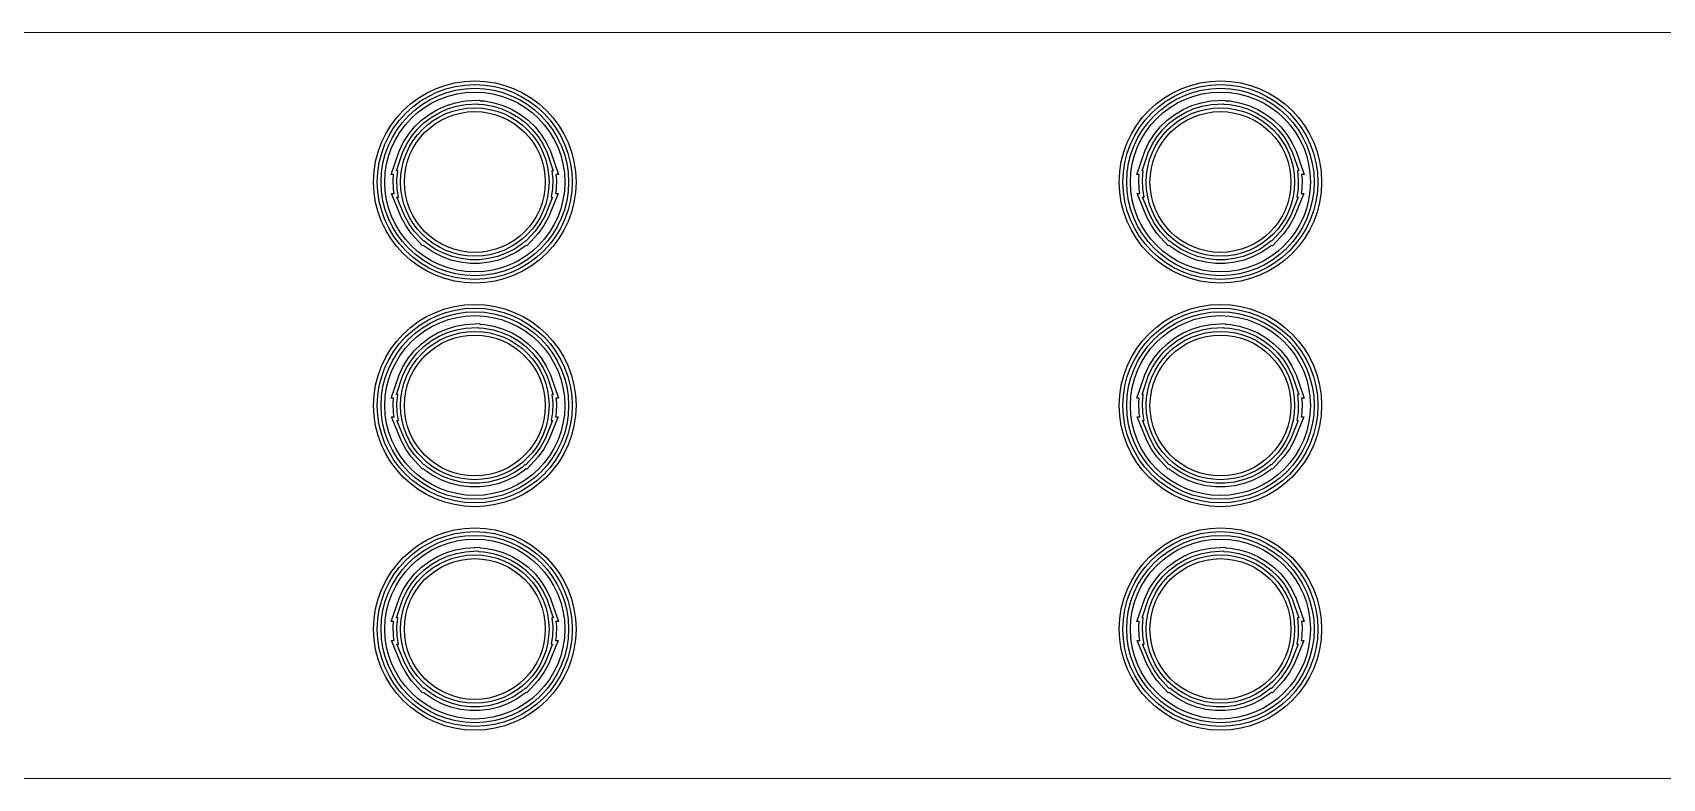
# Model space of a CAD drawing. Header units: millimetres. Extents: x -214 to 214, y -114 to 114.
# Drawn here: x -44.29 to -0.57, y 93.49 to 113.51 of the extents above; entities that cross this region are included whole.
import ezdxf

# ---------------------------------------------------------------- set-up
doc = ezdxf.new("R2010")
doc.units = ezdxf.units.MM
doc.layers.add('1', color=7, linetype='CONTINUOUS')

msp = doc.modelspace()

# ---------------------------------------------------------------- linework, layer by layer
at = {"layer": '1', "color": 0}
for p, q in [((7.573, 113.51), (-52.704, 113.497)), ((-52.427, 93.49), (7.85, 93.502))]:
    msp.add_line(p, q, dxfattribs=at)
at = {"layer": '1', "color": 1}
for p, q in [((-33.427, 111.448), (-33.189, 111.553)), ((-33.189, 111.553), (-32.94, 111.628)), ((-33.155, 111.459), (-32.917, 111.531)), ((-32.94, 111.628), (-32.685, 111.674)), ((-32.917, 111.531), (-32.673, 111.575)), ((-32.685, 111.674), (-32.303, 111.698)), ((-32.673, 111.575), (-32.342, 111.595)), ((-32.342, 111.595), (-32.332, 111.584)), ((-32.332, 111.584), (-32.18, 111.575)), ((-32.303, 111.698), (-32.286, 111.681)), ((-32.286, 111.681), (-32.168, 111.674)), ((-32.18, 111.575), (-31.936, 111.531)), ((-32.168, 111.674), (-31.913, 111.628)), ((-31.936, 111.531), (-31.698, 111.459)), ((-31.913, 111.628), (-31.664, 111.553)), ((-31.664, 111.553), (-31.426, 111.448)), ((-13.427, 111.448), (-13.189, 111.553)), ((-13.189, 111.553), (-12.94, 111.628)), ((-13.155, 111.459), (-12.917, 111.531)), ((-12.94, 111.628), (-12.685, 111.674)), ((-12.917, 111.531), (-12.673, 111.575)), ((-12.685, 111.674), (-12.303, 111.698)), ((-12.673, 111.575), (-12.342, 111.595)), ((-12.342, 111.595), (-12.332, 111.584)), ((-12.332, 111.584), (-12.18, 111.575)), ((-12.303, 111.698), (-12.286, 111.681)), ((-12.286, 111.681), (-12.168, 111.674)), ((-12.18, 111.575), (-11.936, 111.531)), ((-12.168, 111.674), (-11.913, 111.628)), ((-11.936, 111.531), (-11.698, 111.459)), ((-11.913, 111.628), (-11.664, 111.553)), ((-11.664, 111.553), (-11.426, 111.448)), ((-34.043, 110.978), (-33.857, 111.159)), ((-33.969, 110.91), (-33.792, 111.083)), ((-33.857, 111.159), (-33.651, 111.315)), ((-33.792, 111.083), (-33.595, 111.232)), ((-33.651, 111.315), (-33.427, 111.448)), ((-33.595, 111.232), (-33.381, 111.359)), ((-33.381, 111.359), (-33.155, 111.459)), ((-31.698, 111.459), (-31.472, 111.359)), ((-31.472, 111.359), (-31.258, 111.232)), ((-31.426, 111.448), (-31.202, 111.315)), ((-31.258, 111.232), (-31.061, 111.083)), ((-31.202, 111.315), (-30.996, 111.159)), ((-31.061, 111.083), (-30.884, 110.91)), ((-30.996, 111.159), (-30.81, 110.978)), ((-14.043, 110.978), (-13.857, 111.159)), ((-13.969, 110.91), (-13.792, 111.083)), ((-13.857, 111.159), (-13.651, 111.315)), ((-13.792, 111.083), (-13.595, 111.232)), ((-13.651, 111.315), (-13.427, 111.448)), ((-13.595, 111.232), (-13.381, 111.359)), ((-13.381, 111.359), (-13.155, 111.459)), ((-11.698, 111.459), (-11.472, 111.359)), ((-11.472, 111.359), (-11.258, 111.232)), ((-11.426, 111.448), (-11.202, 111.315)), ((-11.258, 111.232), (-11.061, 111.083)), ((-11.202, 111.315), (-10.996, 111.159)), ((-11.061, 111.083), (-10.884, 110.91)), ((-10.996, 111.159), (-10.81, 110.978)), ((-34.344, 110.558), (-34.206, 110.776)), ((-34.256, 110.51), (-34.125, 110.718)), ((-34.206, 110.776), (-34.043, 110.978)), ((-34.125, 110.718), (-33.969, 110.91)), ((-30.884, 110.91), (-30.728, 110.718)), ((-30.81, 110.978), (-30.647, 110.776)), ((-30.728, 110.718), (-30.597, 110.51)), ((-30.647, 110.776), (-30.509, 110.558)), ((-14.344, 110.558), (-14.206, 110.776)), ((-14.256, 110.51), (-14.125, 110.718)), ((-14.206, 110.776), (-14.043, 110.978)), ((-14.125, 110.718), (-13.969, 110.91)), ((-10.884, 110.91), (-10.728, 110.718)), ((-10.81, 110.978), (-10.647, 110.776)), ((-10.728, 110.718), (-10.597, 110.51)), ((-10.647, 110.776), (-10.509, 110.558)), ((-34.669, 109.698), (-34.456, 110.323)), ((-34.529, 109.798), (-34.364, 110.286)), ((-34.456, 110.323), (-34.344, 110.558)), ((-34.364, 110.286), (-34.256, 110.51)), ((-30.597, 110.51), (-30.489, 110.286)), ((-30.509, 110.558), (-30.397, 110.323)), ((-30.489, 110.286), (-30.324, 109.798)), ((-30.397, 110.323), (-30.184, 109.698)), ((-14.669, 109.698), (-14.456, 110.323)), ((-14.529, 109.798), (-14.364, 110.286)), ((-14.456, 110.323), (-14.344, 110.558)), ((-14.364, 110.286), (-14.256, 110.51)), ((-10.597, 110.51), (-10.489, 110.286)), ((-10.509, 110.558), (-10.397, 110.323)), ((-10.489, 110.286), (-10.324, 109.798)), ((-10.397, 110.323), (-10.184, 109.698)), ((-34.495, 109.798), (-34.529, 109.798)), ((-34.516, 109.562), (-34.495, 109.798)), ((-30.324, 109.798), (-30.358, 109.798)), ((-30.358, 109.798), (-30.337, 109.561)), ((-14.495, 109.798), (-14.529, 109.798)), ((-14.516, 109.562), (-14.495, 109.798)), ((-10.324, 109.798), (-10.358, 109.798)), ((-10.358, 109.798), (-10.337, 109.561)), ((-34.604, 109.698), (-34.669, 109.698)), ((-34.616, 109.565), (-34.604, 109.698)), ((-34.608, 109.305), (-34.616, 109.565)), ((-34.592, 109.194), (-34.608, 109.305)), ((-34.509, 109.314), (-34.516, 109.562)), ((-34.476, 109.094), (-34.509, 109.314)), ((-30.344, 109.313), (-30.377, 109.094)), ((-30.337, 109.561), (-30.344, 109.313)), ((-30.245, 109.304), (-30.261, 109.194)), ((-30.184, 109.698), (-30.249, 109.698)), ((-30.249, 109.698), (-30.237, 109.564)), ((-30.237, 109.564), (-30.245, 109.304)), ((-14.604, 109.698), (-14.669, 109.698)), ((-14.616, 109.565), (-14.604, 109.698)), ((-14.608, 109.305), (-14.616, 109.565)), ((-14.592, 109.194), (-14.608, 109.305)), ((-14.509, 109.314), (-14.516, 109.562)), ((-14.476, 109.094), (-14.509, 109.314)), ((-10.344, 109.313), (-10.377, 109.094)), ((-10.337, 109.561), (-10.344, 109.313)), ((-10.245, 109.304), (-10.261, 109.194)), ((-10.184, 109.698), (-10.249, 109.698)), ((-10.249, 109.698), (-10.237, 109.564)), ((-10.237, 109.564), (-10.245, 109.304)), ((-34.404, 108.558), (-34.662, 109.194)), ((-34.662, 109.194), (-34.592, 109.194)), ((-34.314, 108.601), (-34.514, 109.094)), ((-34.514, 109.094), (-34.476, 109.094)), ((-30.339, 109.094), (-30.539, 108.601)), ((-30.191, 109.194), (-30.449, 108.558)), ((-30.377, 109.094), (-30.339, 109.094)), ((-30.261, 109.194), (-30.191, 109.194)), ((-14.404, 108.558), (-14.662, 109.194)), ((-14.662, 109.194), (-14.592, 109.194)), ((-14.314, 108.601), (-14.514, 109.094)), ((-14.514, 109.094), (-14.476, 109.094)), ((-10.339, 109.094), (-10.539, 108.601)), ((-10.191, 109.194), (-10.449, 108.558)), ((-10.377, 109.094), (-10.339, 109.094)), ((-10.261, 109.194), (-10.191, 109.194)), ((-34.279, 108.331), (-34.404, 108.558)), ((-34.195, 108.384), (-34.314, 108.601)), ((-30.539, 108.601), (-30.66, 108.383)), ((-30.449, 108.558), (-30.575, 108.33)), ((-14.279, 108.331), (-14.404, 108.558)), ((-14.195, 108.384), (-14.314, 108.601)), ((-10.539, 108.601), (-10.66, 108.383)), ((-10.449, 108.558), (-10.575, 108.33)), ((-34.129, 108.12), (-34.279, 108.331)), ((-34.051, 108.183), (-34.195, 108.384)), ((-33.826, 107.789), (-34.129, 108.12)), ((-33.798, 107.907), (-34.051, 108.183)), ((-30.803, 108.182), (-31.055, 107.907)), ((-30.725, 108.119), (-31.027, 107.789)), ((-30.66, 108.383), (-30.803, 108.182)), ((-30.575, 108.33), (-30.725, 108.119)), ((-14.129, 108.12), (-14.279, 108.331)), ((-14.051, 108.183), (-14.195, 108.384)), ((-13.826, 107.789), (-14.129, 108.12)), ((-13.798, 107.907), (-14.051, 108.183)), ((-10.803, 108.182), (-11.055, 107.907)), ((-10.725, 108.119), (-11.027, 107.789)), ((-10.66, 108.383), (-10.803, 108.182)), ((-10.575, 108.33), (-10.725, 108.119)), ((-33.801, 107.799), (-33.826, 107.789)), ((-33.754, 107.758), (-33.801, 107.799)), ((-33.781, 107.914), (-33.798, 107.907)), ((-33.693, 107.838), (-33.781, 107.914)), ((-33.541, 107.614), (-33.754, 107.758)), ((-33.49, 107.7), (-33.693, 107.838)), ((-33.308, 107.495), (-33.541, 107.614)), ((-33.268, 107.587), (-33.49, 107.7)), ((-33.038, 107.501), (-33.268, 107.587)), ((-31.585, 107.587), (-31.815, 107.501)), ((-31.363, 107.7), (-31.585, 107.587)), ((-31.312, 107.614), (-31.545, 107.495)), ((-31.16, 107.838), (-31.363, 107.7)), ((-31.099, 107.758), (-31.312, 107.614)), ((-31.072, 107.914), (-31.16, 107.838)), ((-31.052, 107.799), (-31.099, 107.758)), ((-31.055, 107.907), (-31.072, 107.914)), ((-31.027, 107.789), (-31.052, 107.799)), ((-13.801, 107.799), (-13.826, 107.789)), ((-13.754, 107.758), (-13.801, 107.799)), ((-13.781, 107.914), (-13.798, 107.907)), ((-13.693, 107.838), (-13.781, 107.914)), ((-13.541, 107.614), (-13.754, 107.758)), ((-13.49, 107.7), (-13.693, 107.838)), ((-13.308, 107.495), (-13.541, 107.614)), ((-13.268, 107.587), (-13.49, 107.7)), ((-13.038, 107.501), (-13.268, 107.587)), ((-11.585, 107.587), (-11.815, 107.501)), ((-11.363, 107.7), (-11.585, 107.587)), ((-11.312, 107.614), (-11.545, 107.495)), ((-11.16, 107.838), (-11.363, 107.7)), ((-11.099, 107.758), (-11.312, 107.614)), ((-11.072, 107.914), (-11.16, 107.838)), ((-11.052, 107.799), (-11.099, 107.758)), ((-11.055, 107.907), (-11.072, 107.914)), ((-11.027, 107.789), (-11.052, 107.799)), ((-33.067, 107.405), (-33.308, 107.495)), ((-32.814, 107.343), (-33.067, 107.405)), ((-32.796, 107.442), (-33.038, 107.501)), ((-32.555, 107.313), (-32.814, 107.343)), ((-32.55, 107.413), (-32.796, 107.442)), ((-32.298, 107.313), (-32.555, 107.313)), ((-32.303, 107.413), (-32.55, 107.413)), ((-32.057, 107.442), (-32.303, 107.413)), ((-32.039, 107.343), (-32.298, 107.313)), ((-31.815, 107.501), (-32.057, 107.442)), ((-31.786, 107.405), (-32.039, 107.343)), ((-31.545, 107.495), (-31.786, 107.405)), ((-13.067, 107.405), (-13.308, 107.495)), ((-12.814, 107.343), (-13.067, 107.405)), ((-12.796, 107.442), (-13.038, 107.501)), ((-12.555, 107.313), (-12.814, 107.343)), ((-12.55, 107.413), (-12.796, 107.442)), ((-12.298, 107.313), (-12.555, 107.313)), ((-12.303, 107.413), (-12.55, 107.413)), ((-12.057, 107.442), (-12.303, 107.413)), ((-12.039, 107.343), (-12.298, 107.313)), ((-11.815, 107.501), (-12.057, 107.442)), ((-11.786, 107.405), (-12.039, 107.343)), ((-11.545, 107.495), (-11.786, 107.405)), ((-33.651, 105.315), (-33.427, 105.448)), ((-33.595, 105.232), (-33.381, 105.359)), ((-33.427, 105.448), (-33.189, 105.553)), ((-33.381, 105.359), (-33.155, 105.459)), ((-33.189, 105.553), (-32.94, 105.628)), ((-33.155, 105.459), (-32.917, 105.531)), ((-32.94, 105.628), (-32.685, 105.674)), ((-32.917, 105.531), (-32.673, 105.575)), ((-32.685, 105.674), (-32.302, 105.698)), ((-32.673, 105.575), (-32.341, 105.595)), ((-32.341, 105.595), (-32.33, 105.584)), ((-32.33, 105.584), (-32.18, 105.575)), ((-32.302, 105.698), (-32.285, 105.681)), ((-32.285, 105.681), (-32.168, 105.674)), ((-32.18, 105.575), (-31.936, 105.531)), ((-32.168, 105.674), (-31.913, 105.628)), ((-31.936, 105.531), (-31.698, 105.459)), ((-31.913, 105.628), (-31.664, 105.553)), ((-31.698, 105.459), (-31.472, 105.359)), ((-31.664, 105.553), (-31.426, 105.448)), ((-31.472, 105.359), (-31.258, 105.232)), ((-31.426, 105.448), (-31.202, 105.315)), ((-13.651, 105.315), (-13.427, 105.448)), ((-13.595, 105.232), (-13.381, 105.359)), ((-13.427, 105.448), (-13.189, 105.553)), ((-13.381, 105.359), (-13.155, 105.459)), ((-13.189, 105.553), (-12.94, 105.628)), ((-13.155, 105.459), (-12.917, 105.531)), ((-12.94, 105.628), (-12.685, 105.674)), ((-12.917, 105.531), (-12.673, 105.575)), ((-12.685, 105.674), (-12.303, 105.698)), ((-12.673, 105.575), (-12.342, 105.595)), ((-12.342, 105.595), (-12.332, 105.584)), ((-12.332, 105.584), (-12.18, 105.575)), ((-12.303, 105.698), (-12.286, 105.681)), ((-12.286, 105.681), (-12.168, 105.674)), ((-12.18, 105.575), (-11.936, 105.531)), ((-12.168, 105.674), (-11.913, 105.628)), ((-11.936, 105.531), (-11.698, 105.459)), ((-11.913, 105.628), (-11.664, 105.553)), ((-11.698, 105.459), (-11.472, 105.359)), ((-11.664, 105.553), (-11.426, 105.448)), ((-11.472, 105.359), (-11.258, 105.232)), ((-11.426, 105.448), (-11.202, 105.315)), ((-34.206, 104.776), (-34.043, 104.978)), ((-34.043, 104.978), (-33.857, 105.159)), ((-33.969, 104.91), (-33.792, 105.083)), ((-33.857, 105.159), (-33.651, 105.315)), ((-33.792, 105.083), (-33.595, 105.232)), ((-31.258, 105.232), (-31.061, 105.083)), ((-31.202, 105.315), (-30.996, 105.159)), ((-31.061, 105.083), (-30.884, 104.91)), ((-30.996, 105.159), (-30.81, 104.978)), ((-30.81, 104.978), (-30.647, 104.776)), ((-14.206, 104.776), (-14.043, 104.978)), ((-14.043, 104.978), (-13.857, 105.159)), ((-13.969, 104.91), (-13.792, 105.083)), ((-13.857, 105.159), (-13.651, 105.315)), ((-13.792, 105.083), (-13.595, 105.232)), ((-11.258, 105.232), (-11.061, 105.083)), ((-11.202, 105.315), (-10.996, 105.159)), ((-11.061, 105.083), (-10.884, 104.91)), ((-10.996, 105.159), (-10.81, 104.978)), ((-10.81, 104.978), (-10.647, 104.776)), ((-34.456, 104.323), (-34.344, 104.558)), ((-34.364, 104.286), (-34.256, 104.51)), ((-34.344, 104.558), (-34.206, 104.776)), ((-34.256, 104.51), (-34.125, 104.718)), ((-34.125, 104.718), (-33.969, 104.91)), ((-30.884, 104.91), (-30.728, 104.718)), ((-30.728, 104.718), (-30.597, 104.51)), ((-30.647, 104.776), (-30.509, 104.558)), ((-30.597, 104.51), (-30.489, 104.286)), ((-30.509, 104.558), (-30.397, 104.323)), ((-14.456, 104.323), (-14.344, 104.558)), ((-14.364, 104.286), (-14.256, 104.51)), ((-14.344, 104.558), (-14.206, 104.776)), ((-14.256, 104.51), (-14.125, 104.718)), ((-14.125, 104.718), (-13.969, 104.91)), ((-10.884, 104.91), (-10.728, 104.718)), ((-10.728, 104.718), (-10.597, 104.51)), ((-10.647, 104.776), (-10.509, 104.558)), ((-10.597, 104.51), (-10.489, 104.286)), ((-10.509, 104.558), (-10.397, 104.323)), ((-34.669, 103.698), (-34.456, 104.323)), ((-34.529, 103.798), (-34.364, 104.286)), ((-30.489, 104.286), (-30.324, 103.798)), ((-30.397, 104.323), (-30.184, 103.698)), ((-14.669, 103.698), (-14.456, 104.323)), ((-14.529, 103.798), (-14.364, 104.286)), ((-10.489, 104.286), (-10.324, 103.798)), ((-10.397, 104.323), (-10.184, 103.698)), ((-34.604, 103.698), (-34.669, 103.698)), ((-34.616, 103.565), (-34.604, 103.698)), ((-34.495, 103.798), (-34.529, 103.798)), ((-34.516, 103.562), (-34.495, 103.798)), ((-30.324, 103.798), (-30.358, 103.798)), ((-30.358, 103.798), (-30.337, 103.561)), ((-30.184, 103.698), (-30.249, 103.698)), ((-30.249, 103.698), (-30.237, 103.564)), ((-14.604, 103.698), (-14.669, 103.698)), ((-14.616, 103.565), (-14.604, 103.698)), ((-14.495, 103.798), (-14.529, 103.798)), ((-14.516, 103.562), (-14.495, 103.798)), ((-10.324, 103.798), (-10.358, 103.798)), ((-10.358, 103.798), (-10.337, 103.561)), ((-10.184, 103.698), (-10.249, 103.698)), ((-10.249, 103.698), (-10.237, 103.564)), ((-34.404, 102.558), (-34.662, 103.194)), ((-34.662, 103.194), (-34.592, 103.194)), ((-34.608, 103.305), (-34.616, 103.565)), ((-34.592, 103.194), (-34.608, 103.305)), ((-34.509, 103.314), (-34.516, 103.562)), ((-34.476, 103.094), (-34.509, 103.314)), ((-30.191, 103.194), (-30.449, 102.558)), ((-30.344, 103.313), (-30.377, 103.094)), ((-30.337, 103.561), (-30.344, 103.313)), ((-30.245, 103.304), (-30.261, 103.194)), ((-30.261, 103.194), (-30.191, 103.194)), ((-30.237, 103.564), (-30.245, 103.304)), ((-14.404, 102.558), (-14.662, 103.194)), ((-14.662, 103.194), (-14.592, 103.194)), ((-14.608, 103.305), (-14.616, 103.565)), ((-14.592, 103.194), (-14.608, 103.305)), ((-14.509, 103.314), (-14.516, 103.562)), ((-14.476, 103.094), (-14.509, 103.314)), ((-10.191, 103.194), (-10.449, 102.558)), ((-10.344, 103.313), (-10.377, 103.094)), ((-10.337, 103.561), (-10.344, 103.313)), ((-10.245, 103.304), (-10.261, 103.194)), ((-10.261, 103.194), (-10.191, 103.194)), ((-10.237, 103.564), (-10.245, 103.304)), ((-34.314, 102.601), (-34.514, 103.094)), ((-34.514, 103.094), (-34.476, 103.094)), ((-30.339, 103.094), (-30.539, 102.601)), ((-30.377, 103.094), (-30.339, 103.094)), ((-14.314, 102.601), (-14.514, 103.094)), ((-14.514, 103.094), (-14.476, 103.094)), ((-10.339, 103.094), (-10.539, 102.601)), ((-10.377, 103.094), (-10.339, 103.094)), ((-34.279, 102.331), (-34.404, 102.558)), ((-34.195, 102.384), (-34.314, 102.601)), ((-34.129, 102.12), (-34.279, 102.331)), ((-34.051, 102.183), (-34.195, 102.384)), ((-30.66, 102.383), (-30.803, 102.182)), ((-30.575, 102.33), (-30.725, 102.119)), ((-30.539, 102.601), (-30.66, 102.383)), ((-30.449, 102.558), (-30.575, 102.33)), ((-14.279, 102.331), (-14.404, 102.558)), ((-14.195, 102.384), (-14.314, 102.601)), ((-14.129, 102.12), (-14.279, 102.331)), ((-14.051, 102.183), (-14.195, 102.384)), ((-10.66, 102.383), (-10.803, 102.182)), ((-10.575, 102.33), (-10.725, 102.119)), ((-10.539, 102.601), (-10.66, 102.383)), ((-10.449, 102.558), (-10.575, 102.33)), ((-33.826, 101.789), (-34.129, 102.12)), ((-33.798, 101.907), (-34.051, 102.183)), ((-33.781, 101.914), (-33.798, 101.907)), ((-33.693, 101.838), (-33.781, 101.914)), ((-31.072, 101.914), (-31.16, 101.838)), ((-31.055, 101.907), (-31.072, 101.914)), ((-30.803, 102.182), (-31.055, 101.907)), ((-30.725, 102.119), (-31.027, 101.789)), ((-13.826, 101.789), (-14.129, 102.12)), ((-13.798, 101.907), (-14.051, 102.183)), ((-13.781, 101.914), (-13.798, 101.907)), ((-13.693, 101.838), (-13.781, 101.914)), ((-11.072, 101.914), (-11.16, 101.838)), ((-11.055, 101.907), (-11.072, 101.914)), ((-10.803, 102.182), (-11.055, 101.907)), ((-10.725, 102.119), (-11.027, 101.789)), ((-33.801, 101.799), (-33.826, 101.789)), ((-33.754, 101.758), (-33.801, 101.799)), ((-33.541, 101.614), (-33.754, 101.758)), ((-33.49, 101.7), (-33.693, 101.838)), ((-33.308, 101.495), (-33.541, 101.614)), ((-33.268, 101.587), (-33.49, 101.7)), ((-33.067, 101.405), (-33.308, 101.495)), ((-33.038, 101.501), (-33.268, 101.587)), ((-32.796, 101.442), (-33.038, 101.501)), ((-32.55, 101.413), (-32.796, 101.442)), ((-32.057, 101.442), (-32.303, 101.413)), ((-31.815, 101.501), (-32.057, 101.442)), ((-31.585, 101.587), (-31.815, 101.501)), ((-31.545, 101.495), (-31.786, 101.405)), ((-31.363, 101.7), (-31.585, 101.587)), ((-31.312, 101.614), (-31.545, 101.495)), ((-31.16, 101.838), (-31.363, 101.7)), ((-31.099, 101.758), (-31.312, 101.614)), ((-31.052, 101.799), (-31.099, 101.758)), ((-31.027, 101.789), (-31.052, 101.799)), ((-13.801, 101.799), (-13.826, 101.789)), ((-13.754, 101.758), (-13.801, 101.799)), ((-13.541, 101.614), (-13.754, 101.758)), ((-13.49, 101.7), (-13.693, 101.838)), ((-13.308, 101.495), (-13.541, 101.614)), ((-13.268, 101.587), (-13.49, 101.7)), ((-13.067, 101.405), (-13.308, 101.495)), ((-13.038, 101.501), (-13.268, 101.587)), ((-12.796, 101.442), (-13.038, 101.501)), ((-12.55, 101.413), (-12.796, 101.442)), ((-12.057, 101.442), (-12.303, 101.413)), ((-11.815, 101.501), (-12.057, 101.442)), ((-11.585, 101.587), (-11.815, 101.501)), ((-11.545, 101.495), (-11.786, 101.405)), ((-11.363, 101.7), (-11.585, 101.587)), ((-11.312, 101.614), (-11.545, 101.495)), ((-11.16, 101.838), (-11.363, 101.7)), ((-11.099, 101.758), (-11.312, 101.614)), ((-11.052, 101.799), (-11.099, 101.758)), ((-11.027, 101.789), (-11.052, 101.799)), ((-32.814, 101.343), (-33.067, 101.405)), ((-32.555, 101.313), (-32.814, 101.343)), ((-32.298, 101.313), (-32.555, 101.313)), ((-32.303, 101.413), (-32.55, 101.413)), ((-32.039, 101.343), (-32.298, 101.313)), ((-31.786, 101.405), (-32.039, 101.343)), ((-12.814, 101.343), (-13.067, 101.405)), ((-12.555, 101.313), (-12.814, 101.343)), ((-12.298, 101.313), (-12.555, 101.313)), ((-12.303, 101.413), (-12.55, 101.413)), ((-12.039, 101.343), (-12.298, 101.313)), ((-11.786, 101.405), (-12.039, 101.343)), ((-32.685, 99.674), (-32.302, 99.698)), ((-32.302, 99.698), (-32.285, 99.681)), ((-32.285, 99.681), (-32.168, 99.674)), ((-12.685, 99.674), (-12.303, 99.698)), ((-12.303, 99.698), (-12.286, 99.681)), ((-12.286, 99.681), (-12.168, 99.674)), ((-33.857, 99.159), (-33.651, 99.315)), ((-33.651, 99.315), (-33.427, 99.448)), ((-33.595, 99.232), (-33.381, 99.359)), ((-33.427, 99.448), (-33.189, 99.553)), ((-33.381, 99.359), (-33.155, 99.459)), ((-33.189, 99.553), (-32.94, 99.628)), ((-33.155, 99.459), (-32.917, 99.531)), ((-32.94, 99.628), (-32.685, 99.674)), ((-32.917, 99.531), (-32.673, 99.575)), ((-32.673, 99.575), (-32.341, 99.595)), ((-32.341, 99.595), (-32.33, 99.584)), ((-32.33, 99.584), (-32.18, 99.575)), ((-32.18, 99.575), (-31.936, 99.531)), ((-32.168, 99.674), (-31.913, 99.628)), ((-31.936, 99.531), (-31.698, 99.459)), ((-31.913, 99.628), (-31.664, 99.553)), ((-31.698, 99.459), (-31.472, 99.359)), ((-31.664, 99.553), (-31.426, 99.448)), ((-31.472, 99.359), (-31.258, 99.232)), ((-31.426, 99.448), (-31.202, 99.315)), ((-31.202, 99.315), (-30.996, 99.159)), ((-13.857, 99.159), (-13.651, 99.315)), ((-13.651, 99.315), (-13.427, 99.448)), ((-13.595, 99.232), (-13.381, 99.359)), ((-13.427, 99.448), (-13.189, 99.553)), ((-13.381, 99.359), (-13.155, 99.459)), ((-13.189, 99.553), (-12.94, 99.628)), ((-13.155, 99.459), (-12.917, 99.531)), ((-12.94, 99.628), (-12.685, 99.674)), ((-12.917, 99.531), (-12.673, 99.575)), ((-12.673, 99.575), (-12.342, 99.595)), ((-12.342, 99.595), (-12.332, 99.584)), ((-12.332, 99.584), (-12.18, 99.575)), ((-12.18, 99.575), (-11.936, 99.531)), ((-12.168, 99.674), (-11.913, 99.628)), ((-11.936, 99.531), (-11.698, 99.459)), ((-11.913, 99.628), (-11.664, 99.553)), ((-11.698, 99.459), (-11.472, 99.359)), ((-11.664, 99.553), (-11.426, 99.448)), ((-11.472, 99.359), (-11.258, 99.232)), ((-11.426, 99.448), (-11.202, 99.315)), ((-11.202, 99.315), (-10.996, 99.159)), ((-34.206, 98.776), (-34.043, 98.978)), ((-34.125, 98.718), (-33.969, 98.91)), ((-34.043, 98.978), (-33.857, 99.159)), ((-33.969, 98.91), (-33.792, 99.083)), ((-33.792, 99.083), (-33.595, 99.232)), ((-31.258, 99.232), (-31.061, 99.083)), ((-31.061, 99.083), (-30.884, 98.91)), ((-30.996, 99.159), (-30.81, 98.978)), ((-30.884, 98.91), (-30.728, 98.718)), ((-30.81, 98.978), (-30.647, 98.776)), ((-14.206, 98.776), (-14.043, 98.978)), ((-14.125, 98.718), (-13.969, 98.91)), ((-14.043, 98.978), (-13.857, 99.159)), ((-13.969, 98.91), (-13.792, 99.083)), ((-13.792, 99.083), (-13.595, 99.232)), ((-11.258, 99.232), (-11.061, 99.083)), ((-11.061, 99.083), (-10.884, 98.91)), ((-10.996, 99.159), (-10.81, 98.978)), ((-10.884, 98.91), (-10.728, 98.718)), ((-10.81, 98.978), (-10.647, 98.776)), ((-34.456, 98.323), (-34.344, 98.558)), ((-34.364, 98.286), (-34.256, 98.51)), ((-34.344, 98.558), (-34.206, 98.776)), ((-34.256, 98.51), (-34.125, 98.718)), ((-30.728, 98.718), (-30.597, 98.51)), ((-30.647, 98.776), (-30.509, 98.558)), ((-30.597, 98.51), (-30.489, 98.286)), ((-30.509, 98.558), (-30.397, 98.323)), ((-14.456, 98.323), (-14.344, 98.558)), ((-14.364, 98.286), (-14.256, 98.51)), ((-14.344, 98.558), (-14.206, 98.776)), ((-14.256, 98.51), (-14.125, 98.718)), ((-10.728, 98.718), (-10.597, 98.51)), ((-10.647, 98.776), (-10.509, 98.558)), ((-10.597, 98.51), (-10.489, 98.286)), ((-10.509, 98.558), (-10.397, 98.323)), ((-34.669, 97.698), (-34.456, 98.323)), ((-34.529, 97.798), (-34.364, 98.286)), ((-30.489, 98.286), (-30.324, 97.798)), ((-30.397, 98.323), (-30.184, 97.698)), ((-14.669, 97.698), (-14.456, 98.323)), ((-14.529, 97.798), (-14.364, 98.286)), ((-10.489, 98.286), (-10.324, 97.798)), ((-10.397, 98.323), (-10.184, 97.698)), ((-34.604, 97.698), (-34.669, 97.698)), ((-34.616, 97.565), (-34.604, 97.698)), ((-34.608, 97.305), (-34.616, 97.565)), ((-34.495, 97.798), (-34.529, 97.798)), ((-34.516, 97.562), (-34.495, 97.798)), ((-34.509, 97.314), (-34.516, 97.562)), ((-30.324, 97.798), (-30.358, 97.798)), ((-30.358, 97.798), (-30.337, 97.561)), ((-30.337, 97.561), (-30.344, 97.313)), ((-30.184, 97.698), (-30.249, 97.698)), ((-30.249, 97.698), (-30.237, 97.564)), ((-30.237, 97.564), (-30.245, 97.304)), ((-14.604, 97.698), (-14.669, 97.698)), ((-14.616, 97.565), (-14.604, 97.698)), ((-14.608, 97.305), (-14.616, 97.565)), ((-14.495, 97.798), (-14.529, 97.798)), ((-14.516, 97.562), (-14.495, 97.798)), ((-14.509, 97.314), (-14.516, 97.562)), ((-10.324, 97.798), (-10.358, 97.798)), ((-10.358, 97.798), (-10.337, 97.561)), ((-10.337, 97.561), (-10.344, 97.313)), ((-10.184, 97.698), (-10.249, 97.698)), ((-10.249, 97.698), (-10.237, 97.564)), ((-10.237, 97.564), (-10.245, 97.304)), ((-34.404, 96.558), (-34.662, 97.194)), ((-34.662, 97.194), (-34.592, 97.194)), ((-34.592, 97.194), (-34.608, 97.305)), ((-34.314, 96.601), (-34.514, 97.094)), ((-34.514, 97.094), (-34.476, 97.094)), ((-34.476, 97.094), (-34.509, 97.314)), ((-30.339, 97.094), (-30.539, 96.601)), ((-30.191, 97.194), (-30.449, 96.558)), ((-30.344, 97.313), (-30.377, 97.094)), ((-30.377, 97.094), (-30.339, 97.094)), ((-30.245, 97.304), (-30.261, 97.194)), ((-30.261, 97.194), (-30.191, 97.194)), ((-14.404, 96.558), (-14.662, 97.194)), ((-14.662, 97.194), (-14.592, 97.194)), ((-14.592, 97.194), (-14.608, 97.305)), ((-14.314, 96.601), (-14.514, 97.094)), ((-14.514, 97.094), (-14.476, 97.094)), ((-14.476, 97.094), (-14.509, 97.314)), ((-10.339, 97.094), (-10.539, 96.601)), ((-10.191, 97.194), (-10.449, 96.558)), ((-10.344, 97.313), (-10.377, 97.094)), ((-10.377, 97.094), (-10.339, 97.094)), ((-10.245, 97.304), (-10.261, 97.194)), ((-10.261, 97.194), (-10.191, 97.194)), ((-34.279, 96.331), (-34.404, 96.558)), ((-34.195, 96.384), (-34.314, 96.601)), ((-34.129, 96.12), (-34.279, 96.331)), ((-34.051, 96.183), (-34.195, 96.384)), ((-33.798, 95.907), (-34.051, 96.183)), ((-30.803, 96.182), (-31.055, 95.907)), ((-30.66, 96.383), (-30.803, 96.182)), ((-30.575, 96.33), (-30.725, 96.119)), ((-30.539, 96.601), (-30.66, 96.383)), ((-30.449, 96.558), (-30.575, 96.33)), ((-14.279, 96.331), (-14.404, 96.558)), ((-14.195, 96.384), (-14.314, 96.601)), ((-14.129, 96.12), (-14.279, 96.331)), ((-14.051, 96.183), (-14.195, 96.384)), ((-13.798, 95.907), (-14.051, 96.183)), ((-10.803, 96.182), (-11.055, 95.907)), ((-10.66, 96.383), (-10.803, 96.182)), ((-10.575, 96.33), (-10.725, 96.119)), ((-10.539, 96.601), (-10.66, 96.383)), ((-10.449, 96.558), (-10.575, 96.33)), ((-33.826, 95.789), (-34.129, 96.12)), ((-33.801, 95.799), (-33.826, 95.789)), ((-33.754, 95.758), (-33.801, 95.799)), ((-33.781, 95.914), (-33.798, 95.907)), ((-33.693, 95.838), (-33.781, 95.914)), ((-33.541, 95.614), (-33.754, 95.758)), ((-33.49, 95.7), (-33.693, 95.838)), ((-31.16, 95.838), (-31.363, 95.7)), ((-31.099, 95.758), (-31.312, 95.614)), ((-31.072, 95.914), (-31.16, 95.838)), ((-31.052, 95.799), (-31.099, 95.758)), ((-31.055, 95.907), (-31.072, 95.914)), ((-31.027, 95.789), (-31.052, 95.799)), ((-30.725, 96.119), (-31.027, 95.789)), ((-13.826, 95.789), (-14.129, 96.12)), ((-13.801, 95.799), (-13.826, 95.789)), ((-13.754, 95.758), (-13.801, 95.799)), ((-13.781, 95.914), (-13.798, 95.907)), ((-13.693, 95.838), (-13.781, 95.914)), ((-13.541, 95.614), (-13.754, 95.758)), ((-13.49, 95.7), (-13.693, 95.838)), ((-11.16, 95.838), (-11.363, 95.7)), ((-11.099, 95.758), (-11.312, 95.614)), ((-11.072, 95.914), (-11.16, 95.838)), ((-11.052, 95.799), (-11.099, 95.758)), ((-11.055, 95.907), (-11.072, 95.914)), ((-11.027, 95.789), (-11.052, 95.799)), ((-10.725, 96.119), (-11.027, 95.789)), ((-33.308, 95.495), (-33.541, 95.614)), ((-33.268, 95.587), (-33.49, 95.7)), ((-33.067, 95.405), (-33.308, 95.495)), ((-33.038, 95.501), (-33.268, 95.587)), ((-32.814, 95.343), (-33.067, 95.405)), ((-32.796, 95.442), (-33.038, 95.501)), ((-32.555, 95.313), (-32.814, 95.343)), ((-32.55, 95.413), (-32.796, 95.442)), ((-32.298, 95.313), (-32.555, 95.313)), ((-32.303, 95.413), (-32.55, 95.413)), ((-32.057, 95.442), (-32.303, 95.413)), ((-32.039, 95.343), (-32.298, 95.313)), ((-31.815, 95.501), (-32.057, 95.442)), ((-31.786, 95.405), (-32.039, 95.343)), ((-31.585, 95.587), (-31.815, 95.501)), ((-31.545, 95.495), (-31.786, 95.405)), ((-31.363, 95.7), (-31.585, 95.587)), ((-31.312, 95.614), (-31.545, 95.495)), ((-13.308, 95.495), (-13.541, 95.614)), ((-13.268, 95.587), (-13.49, 95.7)), ((-13.067, 95.405), (-13.308, 95.495)), ((-13.038, 95.501), (-13.268, 95.587)), ((-12.814, 95.343), (-13.067, 95.405)), ((-12.796, 95.442), (-13.038, 95.501)), ((-12.555, 95.313), (-12.814, 95.343)), ((-12.55, 95.413), (-12.796, 95.442)), ((-12.298, 95.313), (-12.555, 95.313)), ((-12.303, 95.413), (-12.55, 95.413)), ((-12.057, 95.442), (-12.303, 95.413)), ((-12.039, 95.343), (-12.298, 95.313)), ((-11.815, 95.501), (-12.057, 95.442)), ((-11.786, 95.405), (-12.039, 95.343)), ((-11.585, 95.587), (-11.815, 95.501)), ((-11.545, 95.495), (-11.786, 95.405)), ((-11.363, 95.7), (-11.585, 95.587)), ((-11.312, 95.614), (-11.545, 95.495))]:
    msp.add_line(p, q, dxfattribs=at)
for centre, radius in [((-32.426, 109.499), 2.715), ((-32.426, 109.499), 2.615), ((-32.426, 109.499), 2.515), ((-12.426, 109.499), 2.715), ((-12.426, 109.499), 2.615), ((-12.426, 109.499), 2.515), ((-32.426, 109.499), 2.414), ((-32.426, 109.499), 1.991), ((-12.426, 109.499), 2.414), ((-12.426, 109.499), 1.991), ((-32.426, 109.499), 1.89), ((-12.426, 109.499), 1.89), ((-32.426, 103.499), 2.715), ((-32.426, 103.499), 2.615), ((-32.426, 103.499), 2.515), ((-32.426, 103.499), 2.414), ((-12.426, 103.499), 2.715), ((-12.426, 103.499), 2.615), ((-12.426, 103.499), 2.515), ((-12.426, 103.499), 2.414), ((-32.426, 103.499), 1.991), ((-32.426, 103.499), 1.89), ((-12.426, 103.499), 1.991), ((-12.426, 103.499), 1.89), ((-32.426, 97.499), 2.715), ((-32.426, 97.499), 2.615), ((-12.426, 97.499), 2.715), ((-12.426, 97.499), 2.615), ((-32.426, 97.499), 2.515), ((-32.426, 97.499), 2.414), ((-12.426, 97.499), 2.515), ((-12.426, 97.499), 2.414), ((-32.426, 97.499), 1.991), ((-32.426, 97.499), 1.89), ((-12.426, 97.499), 1.991), ((-12.426, 97.499), 1.89)]:
    msp.add_circle(centre, radius, dxfattribs=at)
at = {"layer": '1', "color": 0}
for centre in [(-32.426, 109.499), (-12.426, 109.499), (-32.426, 103.499), (-12.426, 103.499), (-32.426, 97.499), (-12.426, 97.499)]:
    msp.add_circle(centre, 1.89, dxfattribs=at)

doc.saveas('drawing.dxf')
